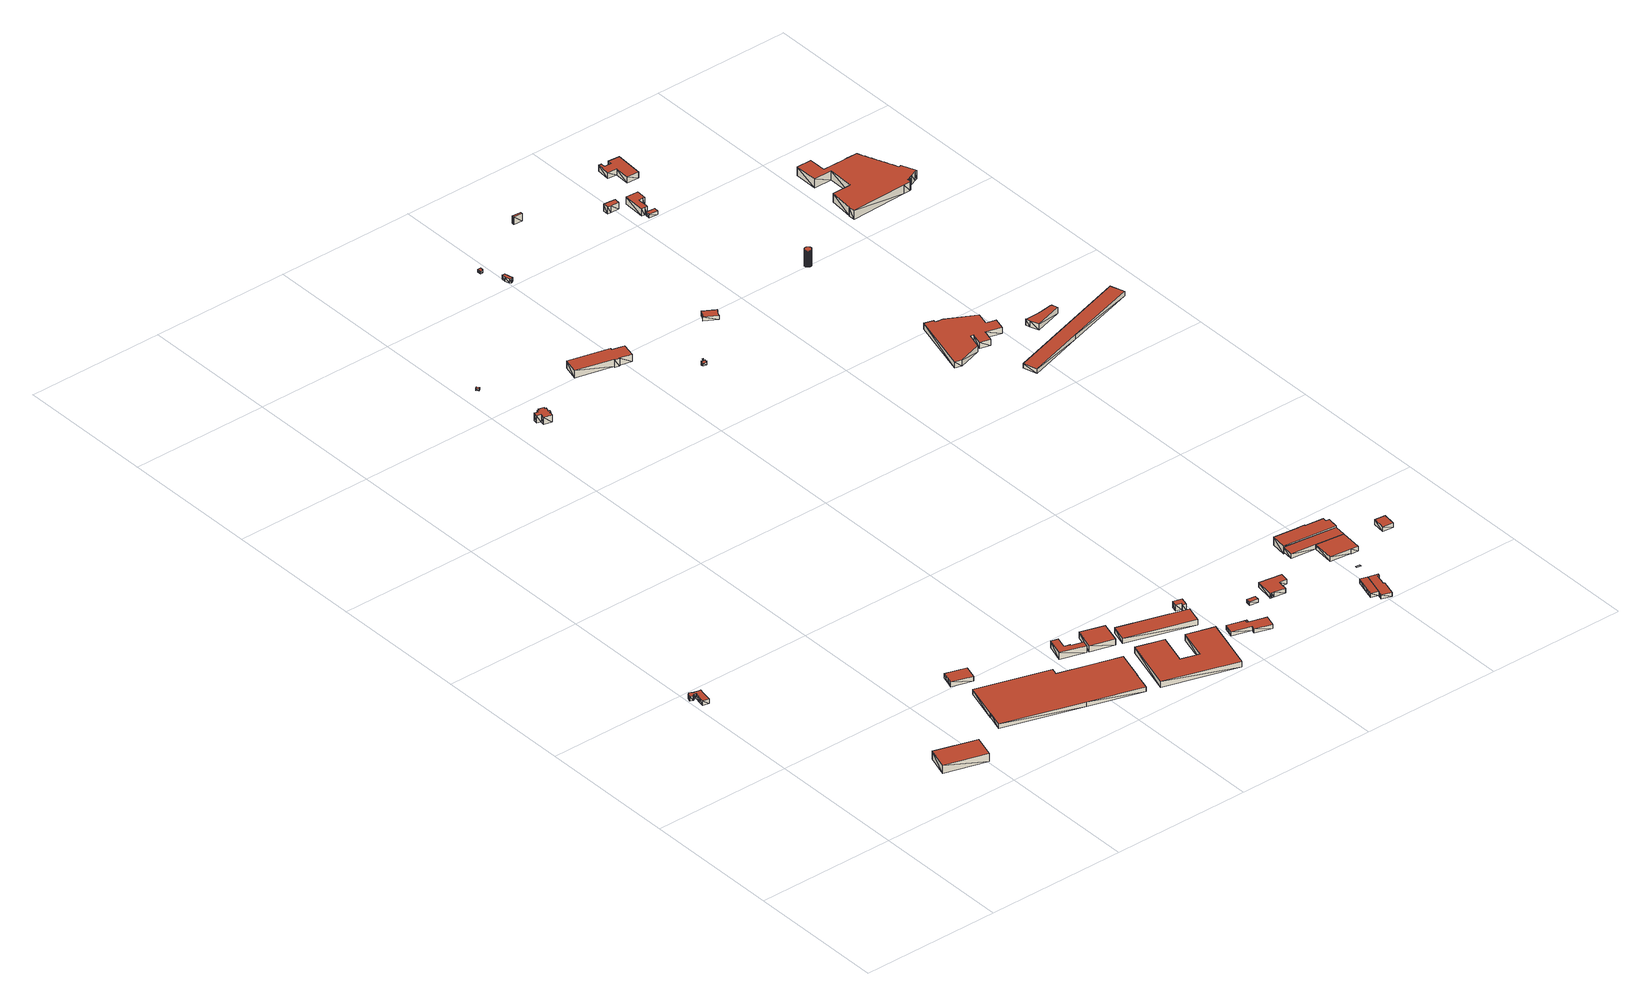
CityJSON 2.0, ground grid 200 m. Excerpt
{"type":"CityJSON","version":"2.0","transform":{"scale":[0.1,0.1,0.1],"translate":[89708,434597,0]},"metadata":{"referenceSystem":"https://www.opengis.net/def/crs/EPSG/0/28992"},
"CityObjects":{
"building1":{"type":"Building","attributes":{"+height_valid":1,"+groundHeight":3,"measuredHeight":10,"+function":"Office","+org_car_parking_spaces":45,"+total_area":430,"+min_car_parking_spaces":0},"geometry":[{"type":"MultiSurface","lod":"1.2","boundaries":[[[0,1,2,3,4,5,6,7,8,9,10,11,12,13,14,15,16,17,18,19,20,21,22,23,24,25,26,27,28,29,30,31]],[[32,33,34,35,36,37,38,39,40,41,42,43,44,45,46,47,48,49,50,51,52,53,54,55,56,57,58,59,60,61,62,63]],[[0,33,32]],[[0,1,33]],[[1,34,33]],[[1,2,34]],[[2,35,34]],[[2,3,35]],[[3,36,35]],[[3,4,36]],[[4,37,36]],[[4,5,37]],[[5,38,37]],[[5,6,38]],[[6,39,38]],[[6,7,39]],[[7,40,39]],[[7,8,40]],[[8,41,40]],[[8,9,41]],[[9,42,41]],[[9,10,42]],[[10,43,42]],[[10,11,43]],[[11,44,43]],[[11,12,44]],[[12,45,44]],[[12,13,45]],[[13,46,45]],[[13,14,46]],[[14,47,46]],[[14,15,47]],[[15,48,47]],[[15,16,48]],[[16,49,48]],[[16,17,49]],[[17,50,49]],[[17,18,50]],[[18,51,50]],[[18,19,51]],[[19,52,51]],[[19,20,52]],[[20,53,52]],[[20,21,53]],[[21,54,53]],[[21,22,54]],[[22,55,54]],[[22,23,55]],[[23,56,55]],[[23,24,56]],[[24,57,56]],[[24,25,57]],[[25,58,57]],[[25,26,58]],[[26,59,58]],[[26,27,59]],[[27,60,59]],[[27,28,60]],[[28,61,60]],[[28,29,61]],[[29,62,61]],[[29,30,62]],[[30,63,62]],[[30,31,63]],[[31,32,63]],[[31,0,32]]],"semantics":{"surfaces":[{"type":"GroundSurface"},{"type":"RoofSurface"},{"type":"WallSurface"}],"values":[0,1,2,2,2,2,2,2,2,2,2,2,2,2,2,2,2,2,2,2,2,2,2,2,2,2,2,2,2,2,2,2,2,2,2,2,2,2,2,2,2,2,2,2,2,2,2,2,2,2,2,2,2,2,2,2,2,2,2,2,2,2,2,2,2,2]}}]},
"building2":{"type":"Building","attributes":{"+height_valid":1,"+groundHeight":3,"measuredHeight":15,"+function":"Industry","+org_car_parking_spaces":17,"+total_area":2096,"+min_car_parking_spaces":42},"geometry":[{"type":"MultiSurface","lod":"1.2","boundaries":[[[64,65,66,67]],[[68,69,70,71]],[[64,69,68]],[[64,65,69]],[[65,70,69]],[[65,66,70]],[[66,71,70]],[[66,67,71]],[[67,68,71]],[[67,64,68]]],"semantics":{"surfaces":[{"type":"GroundSurface"},{"type":"RoofSurface"},{"type":"WallSurface"}],"values":[0,1,2,2,2,2,2,2,2,2]}}]},
"building3":{"type":"Building","attributes":{"+height_valid":1,"+groundHeight":3,"measuredHeight":10,"+function":"Industry","+org_car_parking_spaces":2,"+total_area":900,"+min_car_parking_spaces":18},"geometry":[{"type":"MultiSurface","lod":"1.2","boundaries":[[[72,73,74,75,76]],[[77,78,79,80,81]],[[72,78,77]],[[72,73,78]],[[73,79,78]],[[73,74,79]],[[74,80,79]],[[74,75,80]],[[75,81,80]],[[75,76,81]],[[76,77,81]],[[76,72,77]]],"semantics":{"surfaces":[{"type":"GroundSurface"},{"type":"RoofSurface"},{"type":"WallSurface"}],"values":[0,1,2,2,2,2,2,2,2,2,2,2]}}]},
"building4":{"type":"Building","attributes":{"+height_valid":1,"+groundHeight":3,"measuredHeight":10,"+function":"Industry","+org_car_parking_spaces":21,"+total_area":15311,"+min_car_parking_spaces":306},"geometry":[{"type":"MultiSurface","lod":"1.2","boundaries":[[[82,83,84,85,86,87,88,89,90,91,92,93]],[[94,95,96,97,98,99,100,101,102,103,104,105]],[[82,95,94]],[[82,83,95]],[[83,96,95]],[[83,84,96]],[[84,97,96]],[[84,85,97]],[[85,98,97]],[[85,86,98]],[[86,99,98]],[[86,87,99]],[[87,100,99]],[[87,88,100]],[[88,101,100]],[[88,89,101]],[[89,102,101]],[[89,90,102]],[[90,103,102]],[[90,91,103]],[[91,104,103]],[[91,92,104]],[[92,105,104]],[[92,93,105]],[[93,94,105]],[[93,82,94]]],"semantics":{"surfaces":[{"type":"GroundSurface"},{"type":"RoofSurface"},{"type":"WallSurface"}],"values":[0,1,2,2,2,2,2,2,2,2,2,2,2,2,2,2,2,2,2,2,2,2,2,2,2,2]}}]},
"building5":{"type":"Building","attributes":{"+height_valid":1,"+groundHeight":3,"measuredHeight":13,"+function":"Industry","+org_car_parking_spaces":9,"+total_area":653,"+min_car_parking_spaces":13},"geometry":[{"type":"MultiSurface","lod":"1.2","boundaries":[[[106,107,108,109,110,111,112,113]],[[114,115,116,117,118,119,120,121]],[[106,115,114]],[[106,107,115]],[[107,116,115]],[[107,108,116]],[[108,117,116]],[[108,109,117]],[[109,118,117]],[[109,110,118]],[[110,119,118]],[[110,111,119]],[[111,120,119]],[[111,112,120]],[[112,121,120]],[[112,113,121]],[[113,114,121]],[[113,106,114]]],"semantics":{"surfaces":[{"type":"GroundSurface"},{"type":"RoofSurface"},{"type":"WallSurface"}],"values":[0,1,2,2,2,2,2,2,2,2,2,2,2,2,2,2,2,2]}}]},
"building6":{"type":"Building","attributes":{"+height_valid":1,"+groundHeight":3,"measuredHeight":12,"+function":"Industry","+org_car_parking_spaces":28,"+total_area":1266,"+min_car_parking_spaces":25},"geometry":[{"type":"MultiSurface","lod":"1.2","boundaries":[[[122,123,124,125]],[[126,127,128,129]],[[122,127,126]],[[122,123,127]],[[123,128,127]],[[123,124,128]],[[124,129,128]],[[124,125,129]],[[125,126,129]],[[125,122,126]]],"semantics":{"surfaces":[{"type":"GroundSurface"},{"type":"RoofSurface"},{"type":"WallSurface"}],"values":[0,1,2,2,2,2,2,2,2,2]}}]},
"building7":{"type":"Building","attributes":{"+height_valid":1,"+groundHeight":3,"measuredHeight":14,"+function":"Industry","+org_car_parking_spaces":13,"+total_area":6,"+min_car_parking_spaces":0},"geometry":[{"type":"MultiSurface","lod":"1.2","boundaries":[[[130,131,132,133,134,135,136,137,138,139,140,141,142,143,144,145,146,147]],[[148,149,150,151,152,153,154,155,156,157,158,159,160,161,162,163,164,165]],[[130,149,148]],[[130,131,149]],[[131,150,149]],[[131,132,150]],[[132,151,150]],[[132,133,151]],[[133,152,151]],[[133,134,152]],[[134,153,152]],[[134,135,153]],[[135,154,153]],[[135,136,154]],[[136,155,154]],[[136,137,155]],[[137,156,155]],[[137,138,156]],[[138,157,156]],[[138,139,157]],[[139,158,157]],[[139,140,158]],[[140,159,158]],[[140,141,159]],[[141,160,159]],[[141,142,160]],[[142,161,160]],[[142,143,161]],[[143,162,161]],[[143,144,162]],[[144,163,162]],[[144,145,163]],[[145,164,163]],[[145,146,164]],[[146,165,164]],[[146,147,165]],[[147,148,165]],[[147,130,148]]],"semantics":{"surfaces":[{"type":"GroundSurface"},{"type":"RoofSurface"},{"type":"WallSurface"}],"values":[0,1,2,2,2,2,2,2,2,2,2,2,2,2,2,2,2,2,2,2,2,2,2,2,2,2,2,2,2,2,2,2,2,2,2,2,2,2]}}]},
"building8":{"type":"Building","attributes":{"+height_valid":1,"+groundHeight":3,"measuredHeight":6,"+function":"Industry","+org_car_parking_spaces":4,"+total_area":13,"+min_car_parking_spaces":0},"geometry":[{"type":"MultiSurface","lod":"1.2","boundaries":[[[166,167,168,169]],[[170,171,172,173]],[[166,171,170]],[[166,167,171]],[[167,172,171]],[[167,168,172]],[[168,173,172]],[[168,169,173]],[[169,170,173]],[[169,166,170]]],"semantics":{"surfaces":[{"type":"GroundSurface"},{"type":"RoofSurface"},{"type":"WallSurface"}],"values":[0,1,2,2,2,2,2,2,2,2]}}]},
"building9":{"type":"Building","attributes":{"+height_valid":1,"+groundHeight":3,"measuredHeight":12,"+function":"Industry","+org_car_parking_spaces":48,"+total_area":7320,"+min_car_parking_spaces":146},"geometry":[{"type":"MultiSurface","lod":"1.2","boundaries":[[[174,175,176,177,178,179,180,181]],[[182,183,184,185,186,187,188,189]],[[174,183,182]],[[174,175,183]],[[175,184,183]],[[175,176,184]],[[176,185,184]],[[176,177,185]],[[177,186,185]],[[177,178,186]],[[178,187,186]],[[178,179,187]],[[179,188,187]],[[179,180,188]],[[180,189,188]],[[180,181,189]],[[181,182,189]],[[181,174,182]]],"semantics":{"surfaces":[{"type":"GroundSurface"},{"type":"RoofSurface"},{"type":"WallSurface"}],"values":[0,1,2,2,2,2,2,2,2,2,2,2,2,2,2,2,2,2]}}]},
"building10":{"type":"Building","attributes":{"+height_valid":1,"+groundHeight":2,"measuredHeight":10,"+function":"Industry","+org_car_parking_spaces":37,"+total_area":2466,"+min_car_parking_spaces":49},"geometry":[{"type":"MultiSurface","lod":"1.2","boundaries":[[[190,191,192,193,194]],[[195,196,197,198,199]],[[190,196,195]],[[190,191,196]],[[191,197,196]],[[191,192,197]],[[192,198,197]],[[192,193,198]],[[193,199,198]],[[193,194,199]],[[194,195,199]],[[194,190,195]]],"semantics":{"surfaces":[{"type":"GroundSurface"},{"type":"RoofSurface"},{"type":"WallSurface"}],"values":[0,1,2,2,2,2,2,2,2,2,2,2]}}]},
"building11":{"type":"Building","attributes":{"+height_valid":1,"+groundHeight":3,"measuredHeight":12,"+function":"Industry","+org_car_parking_spaces":0,"+total_area":319,"+min_car_parking_spaces":0},"geometry":[{"type":"MultiSurface","lod":"1.2","boundaries":[[[200,201,202,203,204,205]],[[206,207,208,209,210,211]],[[200,207,206]],[[200,201,207]],[[201,208,207]],[[201,202,208]],[[202,209,208]],[[202,203,209]],[[203,210,209]],[[203,204,210]],[[204,211,210]],[[204,205,211]],[[205,206,211]],[[205,200,206]]],"semantics":{"surfaces":[{"type":"GroundSurface"},{"type":"RoofSurface"},{"type":"WallSurface"}],"values":[0,1,2,2,2,2,2,2,2,2,2,2,2,2]}}]},
"building12":{"type":"Building","attributes":{"+height_valid":1,"+groundHeight":3,"measuredHeight":9,"+function":"Industry","+org_car_parking_spaces":4,"+total_area":459,"+min_car_parking_spaces":0},"geometry":[{"type":"MultiSurface","lod":"1.2","boundaries":[[[212,213,214,215,216,217,218,219]],[[220,221,222,223,224,225,226,227]],[[212,221,220]],[[212,213,221]],[[213,222,221]],[[213,214,222]],[[214,223,222]],[[214,215,223]],[[215,224,223]],[[215,216,224]],[[216,225,224]],[[216,217,225]],[[217,226,225]],[[217,218,226]],[[218,227,226]],[[218,219,227]],[[219,220,227]],[[219,212,220]]],"semantics":{"surfaces":[{"type":"GroundSurface"},{"type":"RoofSurface"},{"type":"WallSurface"}],"values":[0,1,2,2,2,2,2,2,2,2,2,2,2,2,2,2,2,2]}}]},
"building13":{"type":"Building","attributes":{"+height_valid":1,"+groundHeight":3,"measuredHeight":5,"+function":"Industry","+org_car_parking_spaces":14,"+total_area":9,"+min_car_parking_spaces":0},"geometry":[{"type":"MultiSurface","lod":"1.2","boundaries":[[[228,229,230,231]],[[232,233,234,235]],[[228,233,232]],[[228,229,233]],[[229,234,233]],[[229,230,234]],[[230,235,234]],[[230,231,235]],[[231,232,235]],[[231,228,232]]],"semantics":{"surfaces":[{"type":"GroundSurface"},{"type":"RoofSurface"},{"type":"WallSurface"}],"values":[0,1,2,2,2,2,2,2,2,2]}}]},
"building14":{"type":"Building","attributes":{"+height_valid":1,"+groundHeight":3,"measuredHeight":14,"+function":"Industry","+org_car_parking_spaces":21,"+total_area":3600,"+min_car_parking_spaces":43},"geometry":[{"type":"MultiSurface","lod":"1.2","boundaries":[[[236,237,238,239,240,241,242,243,244,245,246]],[[247,248,249,250,251,252,253,254,255,256,257]],[[236,248,247]],[[236,237,248]],[[237,249,248]],[[237,238,249]],[[238,250,249]],[[238,239,250]],[[239,251,250]],[[239,240,251]],[[240,252,251]],[[240,241,252]],[[241,253,252]],[[241,242,253]],[[242,254,253]],[[242,243,254]],[[243,255,254]],[[243,244,255]],[[244,256,255]],[[244,245,256]],[[245,257,256]],[[245,246,257]],[[246,247,257]],[[246,236,247]]],"semantics":{"surfaces":[{"type":"GroundSurface"},{"type":"RoofSurface"},{"type":"WallSurface"}],"values":[0,1,2,2,2,2,2,2,2,2,2,2,2,2,2,2,2,2,2,2,2,2,2,2]}}]},
"building15":{"type":"Building","attributes":{"+height_valid":1,"+groundHeight":2,"measuredHeight":7,"+function":"Industry","+org_car_parking_spaces":17,"+total_area":77,"+min_car_parking_spaces":0},"geometry":[{"type":"MultiSurface","lod":"1.2","boundaries":[[[258,259,260,261,262]],[[263,264,265,266,267]],[[258,264,263]],[[258,259,264]],[[259,265,264]],[[259,260,265]],[[260,266,265]],[[260,261,266]],[[261,267,266]],[[261,262,267]],[[262,263,267]],[[262,258,263]]],"semantics":{"surfaces":[{"type":"GroundSurface"},{"type":"RoofSurface"},{"type":"WallSurface"}],"values":[0,1,2,2,2,2,2,2,2,2,2,2]}}]},
"building16":{"type":"Building","attributes":{"+height_valid":1,"+groundHeight":2,"measuredHeight":9,"+function":"Industry","+org_car_parking_spaces":29,"+total_area":2752,"+min_car_parking_spaces":55},"geometry":[{"type":"MultiSurface","lod":"1.2","boundaries":[[[268,269,270,271,272,273,274,275,276,277]],[[278,279,280,281,282,283,284,285,286,287]],[[268,279,278]],[[268,269,279]],[[269,280,279]],[[269,270,280]],[[270,281,280]],[[270,271,281]],[[271,282,281]],[[271,272,282]],[[272,283,282]],[[272,273,283]],[[273,284,283]],[[273,274,284]],[[274,285,284]],[[274,275,285]],[[275,286,285]],[[275,276,286]],[[276,287,286]],[[276,277,287]],[[277,278,287]],[[277,268,278]]],"semantics":{"surfaces":[{"type":"GroundSurface"},{"type":"RoofSurface"},{"type":"WallSurface"}],"values":[0,1,2,2,2,2,2,2,2,2,2,2,2,2,2,2,2,2,2,2,2,2]}}]},
"building17":{"type":"Building","attributes":{"+height_valid":1,"+groundHeight":3,"measuredHeight":7,"+function":"Industry","+org_car_parking_spaces":17,"+total_area":41,"+min_car_parking_spaces":0},"geometry":[{"type":"MultiSurface","lod":"1.2","boundaries":[[[288,289,290,291,292,293,294,295,296,297,298,299,300,301,302,303,304,305,306,307,308,309,310,311,312,313,314]],[[315,316,317,318,319,320,321,322,323,324,325,326,327,328,329,330,331,332,333,334,335,336,337,338,339,340,341]],[[288,316,315]],[[288,289,316]],[[289,317,316]],[[289,290,317]],[[290,318,317]],[[290,291,318]],[[291,319,318]],[[291,292,319]],[[292,320,319]],[[292,293,320]],[[293,321,320]],[[293,294,321]],[[294,322,321]],[[294,295,322]],[[295,323,322]],[[295,296,323]],[[296,324,323]],[[296,297,324]],[[297,325,324]],[[297,298,325]],[[298,326,325]],[[298,299,326]],[[299,327,326]],[[299,300,327]],[[300,328,327]],[[300,301,328]],[[301,329,328]],[[301,302,329]],[[302,330,329]],[[302,303,330]],[[303,331,330]],[[303,304,331]],[[304,332,331]],[[304,305,332]],[[305,333,332]],[[305,306,333]],[[306,334,333]],[[306,307,334]],[[307,335,334]],[[307,308,335]],[[308,336,335]],[[308,309,336]],[[309,337,336]],[[309,310,337]],[[310,338,337]],[[310,311,338]],[[311,339,338]],[[311,312,339]],[[312,340,339]],[[312,313,340]],[[313,341,340]],[[313,314,341]],[[314,315,341]],[[314,288,315]]],"semantics":{"surfaces":[{"type":"GroundSurface"},{"type":"RoofSurface"},{"type":"WallSurface"}],"values":[0,1,2,2,2,2,2,2,2,2,2,2,2,2,2,2,2,2,2,2,2,2,2,2,2,2,2,2,2,2,2,2,2,2,2,2,2,2,2,2,2,2,2,2,2,2,2,2,2,2,2,2,2,2,2,2]}}]},
"building18":{"type":"Building","attributes":{"+height_valid":1,"+groundHeight":3,"measuredHeight":3,"+function":"Industry","+org_car_parking_spaces":10,"+total_area":3,"+min_car_parking_spaces":0},"geometry":[{"type":"MultiSurface","lod":"1.2","boundaries":[[[342,343,344,345]]],"semantics":{"surfaces":[{"type":"GroundSurface"}],"values":[0]}}]},
"building19":{"type":"Building","attributes":{"+height_valid":1,"+groundHeight":3,"measuredHeight":7,"+function":"Industry","+org_car_parking_spaces":26,"+total_area":19,"+min_car_parking_spaces":0},"geometry":[{"type":"MultiSurface","lod":"1.2","boundaries":[[[346,347,348,349,350,351,352,353]],[[354,355,356,357,358,359,360,361]],[[346,355,354]],[[346,347,355]],[[347,356,355]],[[347,348,356]],[[348,357,356]],[[348,349,357]],[[349,358,357]],[[349,350,358]],[[350,359,358]],[[350,351,359]],[[351,360,359]],[[351,352,360]],[[352,361,360]],[[352,353,361]],[[353,354,361]],[[353,346,354]]],"semantics":{"surfaces":[{"type":"GroundSurface"},{"type":"RoofSurface"},{"type":"WallSurface"}],"values":[0,1,2,2,2,2,2,2,2,2,2,2,2,2,2,2,2,2]}}]},
"building20":{"type":"Building","attributes":{"+height_valid":1,"+groundHeight":2,"measuredHeight":8,"+function":"Industry","+org_car_parking_spaces":34,"+total_area":52,"+min_car_parking_spaces":0},"geometry":[{"type":"MultiSurface","lod":"1.2","boundaries":[[[362,363,364,365,366,367,368]],[[369,370,371,372,373,374,375]],[[362,370,369]],[[362,363,370]],[[363,371,370]],[[363,364,371]],[[364,372,371]],[[364,365,372]],[[365,373,372]],[[365,366,373]],[[366,374,373]],[[366,367,374]],[[367,375,374]],[[367,368,375]],[[368,369,375]],[[368,362,369]]],"semantics":{"surfaces":[{"type":"GroundSurface"},{"type":"RoofSurface"},{"type":"WallSurface"}],"values":[0,1,2,2,2,2,2,2,2,2,2,2,2,2,2,2]}}]},
"building21":{"type":"Building","attributes":{"+height_valid":1,"+groundHeight":2,"measuredHeight":8,"+function":"Industry","+org_car_parking_spaces":24,"+total_area":25,"+min_car_parking_spaces":0},"geometry":[{"type":"MultiSurface","lod":"1.2","boundaries":[[[376,377,378,379,380]],[[381,382,383,384,385]],[[376,382,381]],[[376,377,382]],[[377,383,382]],[[377,378,383]],[[378,384,383]],[[378,379,384]],[[379,385,384]],[[379,380,385]],[[380,381,385]],[[380,376,381]]],"semantics":{"surfaces":[{"type":"GroundSurface"},{"type":"RoofSurface"},{"type":"WallSurface"}],"values":[0,1,2,2,2,2,2,2,2,2,2,2]}}]},
"building22":{"type":"Building","attributes":{"+height_valid":1,"+groundHeight":2,"measuredHeight":8,"+function":"Industry","+org_car_parking_spaces":39,"+total_area":919,"+min_car_parking_spaces":18},"geometry":[{"type":"MultiSurface","lod":"1.2","boundaries":[[[386,387,388,378,377,389,390,391,392]],[[393,394,395,383,382,396,397,398,399]],[[386,394,393]],[[386,387,394]],[[387,395,394]],[[387,388,395]],[[388,383,395]],[[388,378,383]],[[378,382,383]],[[378,377,382]],[[377,396,382]],[[377,389,396]],[[389,397,396]],[[389,390,397]],[[390,398,397]],[[390,391,398]],[[391,399,398]],[[391,392,399]],[[392,393,399]],[[392,386,393]]],"semantics":{"surfaces":[{"type":"GroundSurface"},{"type":"RoofSurface"},{"type":"WallSurface"}],"values":[0,1,2,2,2,2,2,2,2,2,2,2,2,2,2,2,2,2,2,2]}}]},
"building23":{"type":"Building","attributes":{"+height_valid":1,"+groundHeight":3,"measuredHeight":3,"+function":"Industry","+org_car_parking_spaces":47,"+total_area":18,"+min_car_parking_spaces":0},"geometry":[{"type":"MultiSurface","lod":"1.2","boundaries":[[[400,401,402,403]]],"semantics":{"surfaces":[{"type":"GroundSurface"}],"values":[0]}}]},
"building24":{"type":"Building","attributes":{"+height_valid":1,"+groundHeight":3,"measuredHeight":9,"+function":"Industry","+org_car_parking_spaces":46,"+total_area":403,"+min_car_parking_spaces":0},"geometry":[{"type":"MultiSurface","lod":"1.2","boundaries":[[[404,405,406,407,408,409,410,411,412,413,414,415]],[[416,417,418,419,420,421,422,423,424,425,426,427]],[[404,417,416]],[[404,405,417]],[[405,418,417]],[[405,406,418]],[[406,419,418]],[[406,407,419]],[[407,420,419]],[[407,408,420]],[[408,421,420]],[[408,409,421]],[[409,422,421]],[[409,410,422]],[[410,423,422]],[[410,411,423]],[[411,424,423]],[[411,412,424]],[[412,425,424]],[[412,413,425]],[[413,426,425]],[[413,414,426]],[[414,427,426]],[[414,415,427]],[[415,416,427]],[[415,404,416]]],"semantics":{"surfaces":[{"type":"GroundSurface"},{"type":"RoofSurface"},{"type":"WallSurface"}],"values":[0,1,2,2,2,2,2,2,2,2,2,2,2,2,2,2,2,2,2,2,2,2,2,2,2,2]}}]},
"building25":{"type":"Building","attributes":{"+height_valid":1,"+groundHeight":3,"measuredHeight":10,"+function":"Industry","+org_car_parking_spaces":44,"+total_area":6816,"+min_car_parking_spaces":136},"geometry":[{"type":"MultiSurface","lod":"1.2","boundaries":[[[428,429,430,431,432]],[[433,434,435,436,437]],[[428,434,433]],[[428,429,434]],[[429,435,434]],[[429,430,435]],[[430,436,435]],[[430,431,436]],[[431,437,436]],[[431,432,437]],[[432,433,437]],[[432,428,433]]],"semantics":{"surfaces":[{"type":"GroundSurface"},{"type":"RoofSurface"},{"type":"WallSurface"}],"values":[0,1,2,2,2,2,2,2,2,2,2,2]}}]},
"building26":{"type":"Building","attributes":{"+height_valid":1,"+groundHeight":3,"measuredHeight":10,"+function":"Industry","+org_car_parking_spaces":26,"+total_area":50,"+min_car_parking_spaces":0},"geometry":[{"type":"MultiSurface","lod":"1.2","boundaries":[[[430,429,438,439,440,441]],[[435,434,442,443,444,445]],[[430,434,435]],[[430,429,434]],[[429,442,434]],[[429,438,442]],[[438,443,442]],[[438,439,443]],[[439,444,443]],[[439,440,444]],[[440,445,444]],[[440,441,445]],[[441,435,445]],[[441,430,435]]],"semantics":{"surfaces":[{"type":"GroundSurface"},{"type":"RoofSurface"},{"type":"WallSurface"}],"values":[0,1,2,2,2,2,2,2,2,2,2,2,2,2]}}]},
"building27":{"type":"Building","attributes":{"+height_valid":1,"+groundHeight":0,"measuredHeight":12,"+function":"Industry","+org_car_parking_spaces":36,"+total_area":2495,"+min_car_parking_spaces":50},"geometry":[{"type":"MultiSurface","lod":"1.2","boundaries":[[[446,447,448,449,450,451,452,453,454,455]],[[456,457,458,459,460,461,462,463,464,465]],[[446,457,456]],[[446,447,457]],[[447,458,457]],[[447,448,458]],[[448,459,458]],[[448,449,459]],[[449,460,459]],[[449,450,460]],[[450,461,460]],[[450,451,461]],[[451,462,461]],[[451,452,462]],[[452,463,462]],[[452,453,463]],[[453,464,463]],[[453,454,464]],[[454,465,464]],[[454,455,465]],[[455,456,465]],[[455,446,456]]],"semantics":{"surfaces":[{"type":"GroundSurface"},{"type":"RoofSurface"},{"type":"WallSurface"}],"values":[0,1,2,2,2,2,2,2,2,2,2,2,2,2,2,2,2,2,2,2,2,2]}}]},
"building28":{"type":"Building","attributes":{"+height_valid":1,"+groundHeight":3,"measuredHeight":14,"+function":"Industry","+org_car_parking_spaces":41,"+total_area":65,"+min_car_parking_spaces":0},"geometry":[{"type":"MultiSurface","lod":"1.2","boundaries":[[[466,467,468,469,470]],[[471,472,473,474,475]],[[466,472,471]],[[466,467,472]],[[467,473,472]],[[467,468,473]],[[468,474,473]],[[468,469,474]],[[469,475,474]],[[469,470,475]],[[470,471,475]],[[470,466,471]]],"semantics":{"surfaces":[{"type":"GroundSurface"},{"type":"RoofSurface"},{"type":"WallSurface"}],"values":[0,1,2,2,2,2,2,2,2,2,2,2]}}]},
"building29":{"type":"Building","attributes":{"+height_valid":1,"+groundHeight":3,"measuredHeight":10,"+function":"Industry","+org_car_parking_spaces":41,"+total_area":3582,"+min_car_parking_spaces":72},"geometry":[{"type":"MultiSurface","lod":"1.2","boundaries":[[[476,477,478,479]],[[480,481,482,483]],[[476,481,480]],[[476,477,481]],[[477,482,481]],[[477,478,482]],[[478,483,482]],[[478,479,483]],[[479,480,483]],[[479,476,480]]],"semantics":{"surfaces":[{"type":"GroundSurface"},{"type":"RoofSurface"},{"type":"WallSurface"}],"values":[0,1,2,2,2,2,2,2,2,2]}}]},
"building30":{"type":"Building","attributes":{"+height_valid":1,"+groundHeight":3,"measuredHeight":13,"+function":"Industry","+org_car_parking_spaces":14,"+total_area":193,"+min_car_parking_spaces":0},"geometry":[{"type":"MultiSurface","lod":"1.2","boundaries":[[[484,485,486,487,488,489]],[[490,491,492,493,494,495]],[[484,491,490]],[[484,485,491]],[[485,492,491]],[[485,486,492]],[[486,493,492]],[[486,487,493]],[[487,494,493]],[[487,488,494]],[[488,495,494]],[[488,489,495]],[[489,490,495]],[[489,484,490]]],"semantics":{"surfaces":[{"type":"GroundSurface"},{"type":"RoofSurface"},{"type":"WallSurface"}],"values":[0,1,2,2,2,2,2,2,2,2,2,2,2,2]}}]},
"building31":{"type":"Building","attributes":{"+height_valid":1,"+groundHeight":3,"measuredHeight":12,"+function":"Industry","+org_car_parking_spaces":6,"+total_area":2214,"+min_car_parking_spaces":27},"geometry":[{"type":"MultiSurface","lod":"1.2","boundaries":[[[496,497,498,499,500,501,502,503,504,505,506,507,508,509,510,511,512,513]],[[514,515,516,517,518,519,520,521,522,523,524,525,526,527,528,529,530,531]],[[496,515,514]],[[496,497,515]],[[497,516,515]],[[497,498,516]],[[498,517,516]],[[498,499,517]],[[499,518,517]],[[499,500,518]],[[500,519,518]],[[500,501,519]],[[501,520,519]],[[501,502,520]],[[502,521,520]],[[502,503,521]],[[503,522,521]],[[503,504,522]],[[504,523,522]],[[504,505,523]],[[505,524,523]],[[505,506,524]],[[506,525,524]],[[506,507,525]],[[507,526,525]],[[507,508,526]],[[508,527,526]],[[508,509,527]],[[509,528,527]],[[509,510,528]],[[510,529,528]],[[510,511,529]],[[511,530,529]],[[511,512,530]],[[512,531,530]],[[512,513,531]],[[513,514,531]],[[513,496,514]]],"semantics":{"surfaces":[{"type":"GroundSurface"},{"type":"RoofSurface"},{"type":"WallSurface"}],"values":[0,1,2,2,2,2,2,2,2,2,2,2,2,2,2,2,2,2,2,2,2,2,2,2,2,2,2,2,2,2,2,2,2,2,2,2,2,2]}}]},
"building32":{"type":"Building","attributes":{"+height_valid":1,"+groundHeight":2,"measuredHeight":7,"+function":"Industry","+org_car_parking_spaces":10,"+total_area":135,"+min_car_parking_spaces":0},"geometry":[{"type":"MultiSurface","lod":"1.2","boundaries":[[[532,533,534,535]],[[536,537,538,539]],[[532,537,536]],[[532,533,537]],[[533,538,537]],[[533,534,538]],[[534,539,538]],[[534,535,539]],[[535,536,539]],[[535,532,536]]],"semantics":{"surfaces":[{"type":"GroundSurface"},{"type":"RoofSurface"},{"type":"WallSurface"}],"values":[0,1,2,2,2,2,2,2,2,2]}}]},
"building33":{"type":"Building","attributes":{"+height_valid":1,"+groundHeight":1,"measuredHeight":12,"+function":"Industry","+org_car_parking_spaces":37,"+total_area":408,"+min_car_parking_spaces":0},"geometry":[{"type":"MultiSurface","lod":"1.2","boundaries":[[[540,541,542,543,544,545,546,547,548,549,550,551,552]],[[553,554,555,556,557,558,559,560,561,562,563,564,565]],[[540,554,553]],[[540,541,554]],[[541,555,554]],[[541,542,555]],[[542,556,555]],[[542,543,556]],[[543,557,556]],[[543,544,557]],[[544,558,557]],[[544,545,558]],[[545,559,558]],[[545,546,559]],[[546,560,559]],[[546,547,560]],[[547,561,560]],[[547,548,561]],[[548,562,561]],[[548,549,562]],[[549,563,562]],[[549,550,563]],[[550,564,563]],[[550,551,564]],[[551,565,564]],[[551,552,565]],[[552,553,565]],[[552,540,553]]],"semantics":{"surfaces":[{"type":"GroundSurface"},{"type":"RoofSurface"},{"type":"WallSurface"}],"values":[0,1,2,2,2,2,2,2,2,2,2,2,2,2,2,2,2,2,2,2,2,2,2,2,2,2,2,2]}}]},
"building34":{"type":"Building","attributes":{"+height_valid":1,"+groundHeight":2,"measuredHeight":26,"+function":"Industry","+org_car_parking_spaces":29,"+total_area":225,"+min_car_parking_spaces":0},"geometry":[{"type":"MultiSurface","lod":"1.2","boundaries":[[[566,567,568,569,570,571,572,573,574,575,576,577,578,579,580,581,582,583,584,585,586,587,588,589,590,591,592,593,594,595,596,597,598,599,600,601,602,603,604,605,606,607,608,609,610]],[[611,612,613,614,615,616,617,618,619,620,621,622,623,624,625,626,627,628,629,630,631,632,633,634,635,636,637,638,639,640,641,642,643,644,645,646,647,648,649,650,651,652,653,654,655]],[[566,612,611]],[[566,567,612]],[[567,613,612]],[[567,568,613]],[[568,614,613]],[[568,569,614]],[[569,615,614]],[[569,570,615]],[[570,616,615]],[[570,571,616]],[[571,617,616]],[[571,572,617]],[[572,618,617]],[[572,573,618]],[[573,619,618]],[[573,574,619]],[[574,620,619]],[[574,575,620]],[[575,621,620]],[[575,576,621]],[[576,622,621]],[[576,577,622]],[[577,623,622]],[[577,578,623]],[[578,624,623]],[[578,579,624]],[[579,625,624]],[[579,580,625]],[[580,626,625]],[[580,581,626]],[[581,627,626]],[[581,582,627]],[[582,628,627]],[[582,583,628]],[[583,629,628]],[[583,584,629]],[[584,630,629]],[[584,585,630]],[[585,631,630]],[[585,586,631]],[[586,632,631]],[[586,587,632]],[[587,633,632]],[[587,588,633]],[[588,634,633]],[[588,589,634]],[[589,635,634]],[[589,590,635]],[[590,636,635]],[[590,591,636]],[[591,637,636]],[[591,592,637]],[[592,638,637]],[[592,593,638]],[[593,639,638]],[[593,594,639]],[[594,640,639]],[[594,595,640]],[[595,641,640]],[[595,596,641]],[[596,642,641]],[[596,597,642]],[[597,643,642]],[[597,598,643]],[[598,644,643]],[[598,599,644]],[[599,645,644]],[[599,600,645]],[[600,646,645]],[[600,601,646]],[[601,647,646]],[[601,602,647]],[[602,648,647]],[[602,603,648]],[[603,649,648]],[[603,604,649]],[[604,650,649]],[[604,605,650]],[[605,651,650]],[[605,606,651]],[[606,652,651]],[[606,607,652]],[[607,653,652]],[[607,608,653]],[[608,654,653]],[[608,609,654]],[[609,655,654]],[[609,610,655]],[[610,611,655]],[[610,566,611]]],"semantics":{"surfaces":[{"type":"GroundSurface"},{"type":"RoofSurface"},{"type":"WallSurface"}],"values":[0,1,2,2,2,2,2,2,2,2,2,2,2,2,2,2,2,2,2,2,2,2,2,2,2,2,2,2,2,2,2,2,2,2,2,2,2,2,2,2,2,2,2,2,2,2,2,2,2,2,2,2,2,2,2,2,2,2,2,2,2,2,2,2,2,2,2,2,2,2,2,2,2,2,2,2,2,2,2,2,2,2,2,2,2,2,2,2,2,2,2,2]}}]},
"building35":{"type":"Building","attributes":{"+height_valid":1,"+groundHeight":1,"measuredHeight":10,"+function":"Industry","+org_car_parking_spaces":45,"+total_area":1801,"+min_car_parking_spaces":22},"geometry":[{"type":"MultiSurface","lod":"1.2","boundaries":[[[656,657,658,659,660,661,662,663,664,665]],[[666,667,668,669,670,671,672,673,674,675]],[[656,667,666]],[[656,657,667]],[[657,668,667]],[[657,658,668]],[[658,669,668]],[[658,659,669]],[[659,670,669]],[[659,660,670]],[[660,671,670]],[[660,661,671]],[[661,672,671]],[[661,662,672]],[[662,673,672]],[[662,663,673]],[[663,674,673]],[[663,664,674]],[[664,675,674]],[[664,665,675]],[[665,666,675]],[[665,656,666]]],"semantics":{"surfaces":[{"type":"GroundSurface"},{"type":"RoofSurface"},{"type":"WallSurface"}],"values":[0,1,2,2,2,2,2,2,2,2,2,2,2,2,2,2,2,2,2,2,2,2]}}]},
"building36":{"type":"Building","attributes":{"+height_valid":1,"+groundHeight":3,"measuredHeight":12,"+function":"Office","+org_car_parking_spaces":30,"+total_area":1823,"+min_car_parking_spaces":18},"geometry":[{"type":"MultiSurface","lod":"1.2","boundaries":[[[676,677,678,679,680,681,682,683,684,685,686,687,688]],[[689,690,691,692,693,694,695,696,697,698,699,700,701]],[[676,690,689]],[[676,677,690]],[[677,691,690]],[[677,678,691]],[[678,692,691]],[[678,679,692]],[[679,693,692]],[[679,680,693]],[[680,694,693]],[[680,681,694]],[[681,695,694]],[[681,682,695]],[[682,696,695]],[[682,683,696]],[[683,697,696]],[[683,684,697]],[[684,698,697]],[[684,685,698]],[[685,699,698]],[[685,686,699]],[[686,700,699]],[[686,687,700]],[[687,701,700]],[[687,688,701]],[[688,689,701]],[[688,676,689]]],"semantics":{"surfaces":[{"type":"GroundSurface"},{"type":"RoofSurface"},{"type":"WallSurface"}],"values":[0,1,2,2,2,2,2,2,2,2,2,2,2,2,2,2,2,2,2,2,2,2,2,2,2,2,2,2]}}]},
"building37":{"type":"Building","attributes":{"+height_valid":1,"+groundHeight":3,"measuredHeight":10,"+function":"Industry","+org_car_parking_spaces":35,"+total_area":3973,"+min_car_parking_spaces":48},"geometry":[{"type":"MultiSurface","lod":"1.2","boundaries":[[[702,703,704,705,706]],[[707,708,709,710,711]],[[702,708,707]],[[702,703,708]],[[703,709,708]],[[703,704,709]],[[704,710,709]],[[704,705,710]],[[705,711,710]],[[705,706,711]],[[706,707,711]],[[706,702,707]]],"semantics":{"surfaces":[{"type":"GroundSurface"},{"type":"RoofSurface"},{"type":"WallSurface"}],"values":[0,1,2,2,2,2,2,2,2,2,2,2]}}]},
"building38":{"type":"Building","attributes":{"+height_valid":1,"+groundHeight":2,"measuredHeight":15,"+function":"Industry","+org_car_parking_spaces":25,"+total_area":3521,"+min_car_parking_spaces":42},"geometry":[{"type":"MultiSurface","lod":"1.2","boundaries":[[[712,713,714,715,716,717,718,719,720,721,722,723,724,725,726,727,728,729,730,731,732,733,734,735,736,737,738,739,740,741,742,743,744,745,746,747,748,749,750,751,752,753,754,755,756,757,758,759,760,761]],[[762,763,764,765,766,767,768,769,770,771,772,773,774,775,776,777,778,779,780,781,782,783,784,785,786,787,788,789,790,791,792,793,794,795,796,797,798,799,800,801,802,803,804,805,806,807,808,809,810,811]],[[712,763,762]],[[712,713,763]],[[713,764,763]],[[713,714,764]],[[714,765,764]],[[714,715,765]],[[715,766,765]],[[715,716,766]],[[716,767,766]],[[716,717,767]],[[717,768,767]],[[717,718,768]],[[718,769,768]],[[718,719,769]],[[719,770,769]],[[719,720,770]],[[720,771,770]],[[720,721,771]],[[721,772,771]],[[721,722,772]],[[722,773,772]],[[722,723,773]],[[723,774,773]],[[723,724,774]],[[724,775,774]],[[724,725,775]],[[725,776,775]],[[725,726,776]],[[726,777,776]],[[726,727,777]],[[727,778,777]],[[727,728,778]],[[728,779,778]],[[728,729,779]],[[729,780,779]],[[729,730,780]],[[730,781,780]],[[730,731,781]],[[731,782,781]],[[731,732,782]],[[732,783,782]],[[732,733,783]],[[733,784,783]],[[733,734,784]],[[734,785,784]],[[734,735,785]],[[735,786,785]],[[735,736,786]],[[736,787,786]],[[736,737,787]],[[737,788,787]],[[737,738,788]],[[738,789,788]],[[738,739,789]],[[739,790,789]],[[739,740,790]],[[740,791,790]],[[740,741,791]],[[741,792,791]],[[741,742,792]],[[742,793,792]],[[742,743,793]],[[743,794,793]],[[743,744,794]],[[744,795,794]],[[744,745,795]],[[745,796,795]],[[745,746,796]],[[746,797,796]],[[746,747,797]],[[747,798,797]],[[747,748,798]],[[748,799,798]],[[748,749,799]],[[749,800,799]],[[749,750,800]],[[750,801,800]],[[750,751,801]],[[751,802,801]],[[751,752,802]],[[752,803,802]],[[752,753,803]],[[753,804,803]],[[753,754,804]],[[754,805,804]],[[754,755,805]],[[755,806,805]],[[755,756,806]],[[756,807,806]],[[756,757,807]],[[757,808,807]],[[757,758,808]],[[758,809,808]],[[758,759,809]],[[759,810,809]],[[759,760,810]],[[760,811,810]],[[760,761,811]],[[761,762,811]],[[761,712,762]]],"semantics":{"surfaces":[{"type":"GroundSurface"},{"type":"RoofSurface"},{"type":"WallSurface"}],"values":[0,1,2,2,2,2,2,2,2,2,2,2,2,2,2,2,2,2,2,2,2,2,2,2,2,2,2,2,2,2,2,2,2,2,2,2,2,2,2,2,2,2,2,2,2,2,2,2,2,2,2,2,2,2,2,2,2,2,2,2,2,2,2,2,2,2,2,2,2,2,2,2,2,2,2,2,2,2,2,2,2,2,2,2,2,2,2,2,2,2,2,2,2,2,2,2,2,2,2,2,2,2]}}]}
},
"vertices":[
[160,3832,30],[192,3825,30],[189,3812,30],[183,3783,30],[148,3614,30],[58,3633,30],[75,3704,30],[97,3803,30],[72,3807,30],[71,3803,30],[63,3805,30],[63,3801,30],[62,3802,30],[49,3790,30],[44,3793,30],[41,3794,30],[5,3802,30],[2,3807,30],[5,3822,30],[10,3825,30],[12,3829,30],[21,3862,30],[25,3861,30],[35,3867,30],[36,3872,30],[68,3865,30],[66,3861,30],[73,3851,30],[77,3850,30],[76,3846,30],[104,3839,30],[105,3844,30],[160,3832,100],[192,3825,100],[189,3812,100],[183,3783,100],[148,3614,100],[58,3633,100],[75,3704,100],[97,3803,100],[72,3807,100],[71,3803,100],[63,3805,100],[63,3801,100],[62,3802,100],[49,3790,100],[44,3793,100],[41,3794,100],[5,3802,100],[2,3807,100],[5,3822,100],[10,3825,100],[12,3829,100],[21,3862,100],[25,3861,100],[35,3867,100],[36,3872,100],[68,3865,100],[66,3861,100],[73,3851,100],[77,3850,100],[76,3846,100],[104,3839,100],[105,3844,100],
[1403,639,30],[1495,955,30],[2094,780,30],[2002,465,30],[1403,639,150],[1495,955,150],[2094,780,150],[2002,465,150],
[2680,2081,30],[2709,2182,30],[3005,2095,30],[2948,1904,30],[2653,1990,30],[2680,2081,100],[2709,2182,100],[3005,2095,100],[2948,1904,100],[2653,1990,100],
[4205,1175,30],[4629,1050,30],[4505,625,30],[4502,626,30],[4430,376,30],[3667,600,30],[2541,929,30],[2612,1174,30],[2610,1176,30],[2766,1697,30],[3788,1396,30],[3761,1302,30],[4205,1175,100],[4629,1050,100],[4505,625,100],[4502,626,100],[4430,376,100],[3667,600,100],[2541,929,100],[2612,1174,100],[2610,1176,100],[2766,1697,100],[3788,1396,100],[3761,1302,100],
[4227,1812,30],[4180,1651,30],[4264,1627,30],[4261,1614,30],[4428,1565,30],[4403,1481,30],[4053,1583,30],[4129,1841,30],[4227,1812,130],[4180,1651,130],[4264,1627,130],[4261,1614,130],[4428,1565,130],[4403,1481,130],[4053,1583,130],[4129,1841,130],
[4863,1674,30],[4774,1371,30],[4437,1469,30],[4527,1774,30],[4863,1674,120],[4774,1371,120],[4437,1469,120],[4527,1774,120],
[2534,9597,30],[2517,9531,30],[2534,9527,30],[2527,9499,30],[2510,9503,30],[2504,9479,30],[2513,9477,30],[2503,9438,30],[2386,9466,30],[2402,9529,30],[2342,9544,30],[2358,9609,30],[2410,9595,30],[2417,9626,30],[2445,9618,30],[2451,9643,30],[2527,9624,30],[2520,9600,30],[2534,9597,140],[2517,9531,140],[2534,9527,140],[2527,9499,140],[2510,9503,140],[2504,9479,140],[2513,9477,140],[2503,9438,140],[2386,9466,140],[2402,9529,140],[2342,9544,140],[2358,9609,140],[2410,9595,140],[2417,9626,140],[2445,9618,140],[2451,9643,140],[2527,9624,140],[2520,9600,140],
[2208,10554,30],[2234,10577,30],[2265,10543,30],[2239,10519,30],[2208,10554,60],[2234,10577,60],[2265,10543,60],[2239,10519,60],
[5886,788,30],[5662,20,30],[4624,322,30],[4848,1090,30],[5236,978,30],[5109,540,30],[5370,464,30],[5499,901,30],[5886,788,120],[5662,20,120],[4624,322,120],[4848,1090,120],[5236,978,120],[5109,540,120],[5370,464,120],[5499,901,120],
[4872,1348,20],[4942,1586,20],[5903,1305,20],[5851,1129,20],[5833,1067,20],[4872,1348,100],[4942,1586,100],[5903,1305,100],[5851,1129,100],[5833,1067,100],
[5830,1539,30],[5951,1505,30],[5917,1386,30],[5874,1398,30],[5885,1436,30],[5807,1459,30],[5830,1539,120],[5951,1505,120],[5917,1386,120],[5874,1398,120],[5885,1436,120],[5807,1459,120],
[6033,760,30],[6277,689,30],[6265,648,30],[6532,571,30],[6486,411,30],[6246,481,30],[6262,534,30],[5990,613,30],[6033,760,90],[6277,689,90],[6265,648,90],[6532,571,90],[6486,411,90],[6246,481,90],[6262,534,90],[5990,613,90],
[6335,728,30],[6329,691,30],[6300,696,30],[6306,733,30],[6335,728,50],[6329,691,50],[6300,696,50],[6306,733,50],
[4045,10013,30],[4124,9994,30],[4079,9798,30],[3904,9840,30],[3900,9824,30],[3836,9839,30],[3840,9856,30],[3318,9982,30],[3373,10206,30],[3956,10065,30],[3949,10036,30],[4045,10013,140],[4124,9994,140],[4079,9798,140],[3904,9840,140],[3900,9824,140],[3836,9839,140],[3840,9856,140],[3318,9982,140],[3373,10206,140],[3956,10065,140],[3949,10036,140],
[6589,977,20],[6600,1043,20],[6719,1024,20],[6708,955,20],[6589,975,20],[6589,977,70],[6600,1043,70],[6719,1024,70],[6708,955,70],[6589,975,70],
[6923,1201,20],[7248,1151,20],[7228,1028,20],[7118,1045,20],[7095,897,20],[6939,921,20],[6900,927,20],[6899,926,20],[6881,929,20],[6882,933,20],[6923,1201,90],[7248,1151,90],[7228,1028,90],[7118,1045,90],[7095,897,90],[6939,921,90],[6900,927,90],[6899,926,90],[6881,929,90],[6882,933,90],
[4696,9201,30],[4700,9216,30],[4749,9204,30],[4746,9189,30],[4749,9187,30],[4751,9185,30],[4753,9182,30],[4753,9180,30],[4753,9177,30],[4752,9175,30],[4751,9172,30],[4748,9170,30],[4744,9169,30],[4741,9169,30],[4737,9154,30],[4688,9167,30],[4692,9181,30],[4688,9183,30],[4687,9184,30],[4685,9186,30],[4685,9187,30],[4684,9189,30],[4684,9192,30],[4684,9194,30],[4686,9197,30],[4688,9200,30],[4692,9201,30],[4696,9201,70],[4700,9216,70],[4749,9204,70],[4746,9189,70],[4749,9187,70],[4751,9185,70],[4753,9182,70],[4753,9180,70],[4753,9177,70],[4752,9175,70],[4751,9172,70],[4748,9170,70],[4744,9169,70],[4741,9169,70],[4737,9154,70],[4688,9167,70],[4692,9181,70],[4688,9183,70],[4687,9184,70],[4685,9186,70],[4685,9187,70],[4684,9189,70],[4684,9192,70],[4684,9194,70],[4686,9197,70],[4688,9200,70],[4692,9201,70],
[4790,9286,30],[4785,9268,30],[4767,9273,30],[4773,9291,30],
[3844,12475,30],[3888,12472,30],[3885,12432,30],[3881,12432,30],[3880,12418,30],[3844,12420,30],[3845,12435,30],[3841,12435,30],[3844,12475,70],[3888,12472,70],[3885,12432,70],[3881,12432,70],[3880,12418,70],[3844,12420,70],[3845,12435,70],[3841,12435,70],
[3985,12176,20],[4022,12174,20],[4025,12175,20],[4052,12049,20],[4024,12041,20],[4005,12050,20],[3980,12110,20],[3985,12176,80],[4022,12174,80],[4025,12175,80],[4052,12049,80],[4024,12041,80],[4005,12050,80],[3980,12110,80],
[7931,478,20],[8033,449,20],[7939,125,20],[7835,155,20],[7869,271,20],[7931,478,80],[8033,449,80],[7939,125,80],[7835,155,80],[7869,271,80],
[8114,217,20],[8052,3,20],[7915,43,20],[8168,410,20],[8161,381,20],[8140,387,20],[8093,224,20],[8114,217,80],[8052,3,80],[7915,43,80],[8168,410,80],[8161,381,80],[8140,387,80],[8093,224,80],
[8110,771,30],[8171,761,30],[8166,730,30],[8105,740,30],
[5471,9801,30],[5297,9905,30],[5304,9918,30],[5309,9914,30],[5358,9997,30],[5353,9999,30],[5360,10012,30],[5535,9908,30],[5527,9896,30],[5522,9898,30],[5473,9816,30],[5478,9814,30],[5471,9801,90],[5297,9905,90],[5304,9918,90],[5309,9914,90],[5358,9997,90],[5353,9999,90],[5360,10012,90],[5535,9908,90],[5527,9896,90],[5522,9898,90],[5473,9816,90],[5478,9814,90],
[8396,1480,30],[8377,1316,30],[7970,1363,30],[7611,1404,30],[7630,1569,30],[8396,1480,100],[8377,1316,100],[7970,1363,100],[7611,1404,100],[7630,1569,100],
[8341,997,30],[8240,1008,30],[8240,1010,30],[7933,1045,30],[8341,997,100],[8240,1008,100],[8240,1010,100],[7933,1045,100],
[8415,1644,0],[8396,1480,0],[7630,1569,0],[7657,1791,0],[8016,1750,0],[8017,1756,0],[8108,1746,0],[8107,1734,0],[8373,1703,0],[8367,1649,0],[8415,1644,120],[8396,1480,120],[7630,1569,120],[7657,1791,120],[8016,1750,120],[8017,1756,120],[8108,1746,120],[8107,1734,120],[8373,1703,120],[8367,1649,120],
[4959,12988,30],[4957,12954,30],[4835,12963,30],[4831,12963,30],[4833,12997,30],[4959,12988,140],[4957,12954,140],[4835,12963,140],[4831,12963,140],[4833,12997,140],
[9013,1288,30],[8992,1106,30],[8838,1124,30],[8859,1305,30],[9013,1288,100],[8992,1106,100],[8838,1124,100],[8859,1305,100],
[5918,12477,30],[6034,12468,30],[6028,12388,30],[5912,12396,30],[5858,12401,30],[5865,12481,30],[5918,12477,130],[6034,12468,130],[6028,12388,130],[5912,12396,130],[5858,12401,130],[5865,12481,130],
[7904,7733,30],[7855,7550,30],[7994,7513,30],[7950,7348,30],[7726,7408,30],[7678,7237,30],[7533,7277,30],[7580,7448,30],[7531,7462,30],[7471,7238,30],[7131,7130,30],[7035,7156,30],[7270,8032,30],[7396,7998,30],[7387,7968,30],[7450,7951,30],[7452,7960,30],[7507,7945,30],[7904,7733,120],[7855,7550,120],[7994,7513,120],[7950,7348,120],[7726,7408,120],[7678,7237,120],[7533,7277,120],[7580,7448,120],[7531,7462,120],[7471,7238,120],[7131,7130,120],[7035,7156,120],[7270,8032,120],[7396,7998,120],[7387,7968,120],[7450,7951,120],[7452,7960,120],[7507,7945,120],
[6211,12084,20],[6339,12076,20],[6335,12010,20],[6206,12018,20],[6211,12084,70],[6339,12076,70],[6335,12010,70],[6206,12018,70],
[6213,12114,10],[6168,12117,10],[6182,12434,10],[6347,12424,10],[6362,12424,10],[6351,12281,10],[6320,12284,10],[6320,12281,10],[6262,12286,10],[6256,12210,10],[6259,12209,10],[6258,12209,10],[6253,12112,10],[6213,12114,120],[6168,12117,120],[6182,12434,120],[6347,12424,120],[6362,12424,120],[6351,12281,120],[6320,12284,120],[6320,12281,120],[6262,12286,120],[6256,12210,120],[6259,12209,120],[6258,12209,120],[6253,12112,120],
[7013,10001,20],[7014,10009,20],[7016,10017,20],[7020,10025,20],[7025,10031,20],[7031,10037,20],[7037,10042,20],[7045,10045,20],[7053,10047,20],[7061,10048,20],[7070,10047,20],[7078,10045,20],[7085,10041,20],[7092,10037,20],[7098,10031,20],[7102,10024,20],[7106,10016,20],[7108,10008,20],[7109,10000,20],[7108,9994,20],[7107,9989,20],[7105,9983,20],[7103,9979,20],[7100,9974,20],[7097,9969,20],[7093,9965,20],[7089,9962,20],[7084,9959,20],[7079,9956,20],[7074,9955,20],[7069,9953,20],[7063,9953,20],[7057,9953,20],[7052,9954,20],[7047,9955,20],[7041,9957,20],[7036,9959,20],[7032,9963,20],[7028,9966,20],[7024,9970,20],[7021,9975,20],[7018,9979,20],[7016,9985,20],[7014,9990,20],[7013,9995,20],[7013,10001,260],[7014,10009,260],[7016,10017,260],[7020,10025,260],[7025,10031,260],[7031,10037,260],[7037,10042,260],[7045,10045,260],[7053,10047,260],[7061,10048,260],[7070,10047,260],[7078,10045,260],[7085,10041,260],[7092,10037,260],[7098,10031,260],[7102,10024,260],[7106,10016,260],[7108,10008,260],[7109,10000,260],[7108,9994,260],[7107,9989,260],[7105,9983,260],[7103,9979,260],[7100,9974,260],[7097,9969,260],[7093,9965,260],[7089,9962,260],[7084,9959,260],[7079,9956,260],[7074,9955,260],[7069,9953,260],[7063,9953,260],[7057,9953,260],[7052,9954,260],[7047,9955,260],[7041,9957,260],[7036,9959,260],[7032,9963,260],[7028,9966,260],[7024,9970,260],[7021,9975,260],[7018,9979,260],[7016,9985,260],[7014,9990,260],[7013,9995,260],
[6683,13164,10],[6655,12762,10],[6483,12771,10],[6497,12986,10],[6358,12992,10],[6373,13188,10],[6414,13185,10],[6410,13124,10],[6517,13118,10],[6520,13177,10],[6683,13164,100],[6655,12762,100],[6483,12771,100],[6497,12986,100],[6358,12992,100],[6373,13188,100],[6414,13185,100],[6410,13124,100],[6517,13118,100],[6520,13177,100],
[8517,7299,30],[8618,7311,30],[8697,7325,30],[8720,7319,30],[8740,7255,30],[8739,7255,30],[8745,7236,30],[8343,7110,30],[8304,7232,30],[8285,7294,30],[8313,7293,30],[8379,7293,30],[8479,7296,30],[8517,7299,120],[8618,7311,120],[8697,7325,120],[8720,7319,120],[8740,7255,120],[8739,7255,120],[8745,7236,120],[8343,7110,120],[8304,7232,120],[8285,7294,120],[8313,7293,120],[8379,7293,120],[8479,7296,120],
[8554,6668,30],[7735,6416,30],[7676,6612,30],[9545,7192,30],[9612,6993,30],[8554,6668,100],[7735,6416,100],[7676,6612,100],[9545,7192,100],[9612,6993,100],
[8920,11288,20],[8955,11201,20],[8961,11186,20],[8976,11151,20],[8981,11136,20],[8996,11101,20],[9002,11086,20],[9016,11051,20],[9022,11036,20],[9036,11001,20],[9042,10986,20],[9056,10951,20],[9062,10936,20],[9076,10900,20],[9082,10886,20],[9097,10849,20],[9103,10835,20],[9117,10799,20],[9123,10785,20],[9140,10743,20],[9172,10756,20],[9239,10591,20],[9256,10550,20],[9223,10537,20],[9136,10502,20],[9099,10488,20],[9075,10479,20],[9046,10466,20],[9046,10412,20],[9035,10412,20],[8936,10409,20],[8118,10381,20],[8115,10474,20],[8119,10474,20],[8154,10830,20],[8429,10830,20],[8436,11209,20],[8176,11207,20],[8178,11546,20],[8393,11544,20],[8392,11460,20],[8392,11296,20],[8709,11296,20],[8726,11296,20],[8763,11296,20],[8779,11296,20],[8817,11296,20],[8834,11296,20],[8907,11296,20],[8917,11296,20],[8920,11288,150],[8955,11201,150],[8961,11186,150],[8976,11151,150],[8981,11136,150],[8996,11101,150],[9002,11086,150],[9016,11051,150],[9022,11036,150],[9036,11001,150],[9042,10986,150],[9056,10951,150],[9062,10936,150],[9076,10900,150],[9082,10886,150],[9097,10849,150],[9103,10835,150],[9117,10799,150],[9123,10785,150],[9140,10743,150],[9172,10756,150],[9239,10591,150],[9256,10550,150],[9223,10537,150],[9136,10502,150],[9099,10488,150],[9075,10479,150],[9046,10466,150],[9046,10412,150],[9035,10412,150],[8936,10409,150],[8118,10381,150],[8115,10474,150],[8119,10474,150],[8154,10830,150],[8429,10830,150],[8436,11209,150],[8176,11207,150],[8178,11546,150],[8393,11544,150],[8392,11460,150],[8392,11296,150],[8709,11296,150],[8726,11296,150],[8763,11296,150],[8779,11296,150],[8817,11296,150],[8834,11296,150],[8907,11296,150],[8917,11296,150]
]}
